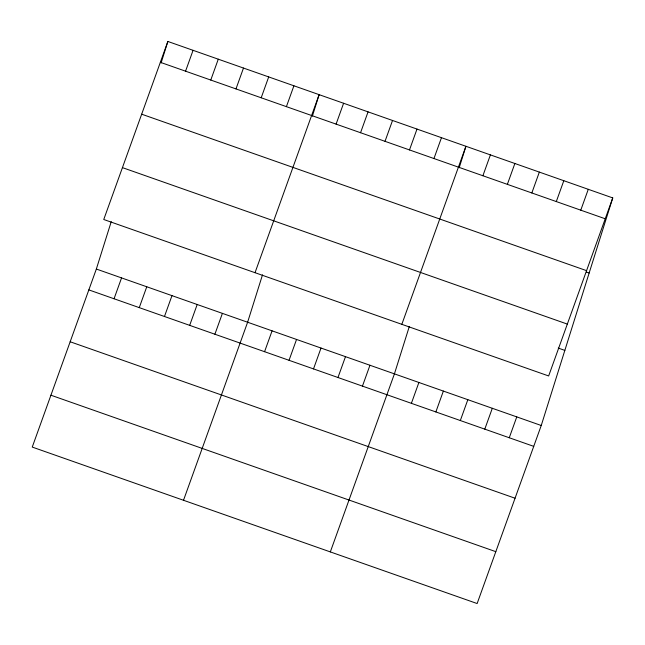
<?xml version="1.0" encoding="UTF-8"?>
<svg xmlns="http://www.w3.org/2000/svg" width="645" height="645" viewBox="0 0 645 645"><rect width="100%" height="100%" fill="white"/><g stroke="black" fill="none" stroke-linecap="round" stroke-linejoin="round"><path stroke-width="0.97" d="M612.75 197.918L548.653 375.962L103.756 219.502L167.861 41.457L612.75 197.918L541.244 425.498L477.139 603.543L32.25 447.082L96.347 269.038L111.238 221.654M161.113 62.92L167.861 41.457M262.499 274.851L247.615 322.234L183.511 500.278M312.382 116.116L319.122 94.654L255.025 272.698M409.317 326.483L394.426 373.866L330.329 551.91M459.192 167.748L465.932 146.286L401.835 324.33M185.558 71.184L193.065 50.326M114.052 298.764L121.558 277.906M210.77 80.053L218.276 59.195M139.264 307.625L146.77 286.775M235.981 88.913L243.488 68.056M164.475 316.493L171.981 295.636M261.193 97.782L268.699 76.924M189.678 325.362L197.193 304.505M286.404 106.651L293.91 85.793M214.89 334.223L222.404 313.373M336.085 124.122L343.592 103.265M264.571 351.694L272.077 330.845M360.547 132.725L368.061 111.867M289.041 360.305L296.547 339.447M385.017 141.328L392.531 120.47M313.51 368.908L321.017 348.05M409.486 149.938L417.001 129.081M337.98 377.51L345.486 356.653M433.956 158.541L441.47 137.683M362.45 386.121L369.956 365.264M482.895 175.754L490.402 154.897M411.389 403.327L418.895 382.469M507.365 184.357L514.871 163.499M435.859 411.937L443.365 391.08M531.835 192.96L539.341 172.102M460.328 420.54L467.835 399.682M556.304 201.562L563.811 180.713M484.79 429.143L492.304 408.285M580.774 210.173L588.28 189.316M509.26 437.753L516.774 416.896M160.347 62.315L605.244 218.776M141.674 114.189L586.563 270.65M586.329 272.029L589.151 273.02M122.437 167.627L567.326 324.088M558.247 348.082L564.843 350.396M96.347 269.038L541.244 425.498M88.841 289.895L533.729 446.356M70.168 341.769L515.057 498.222M50.923 395.208L495.82 551.668"/></g></svg>
